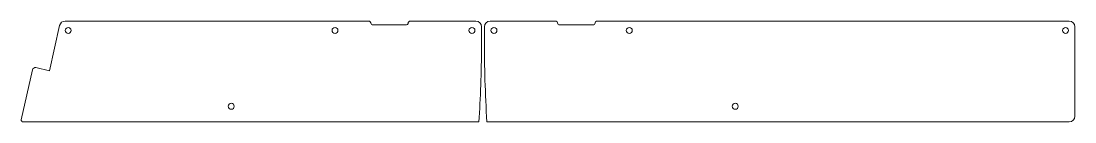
# Model space of a CAD drawing. Header units: millimetres. Extents: x -163 to 208, y -98 to -63.
import ezdxf

# ---------------------------------------------------------------- set-up
doc = ezdxf.new("R2010")
doc.units = ezdxf.units.MM
doc.header["$MEASUREMENT"] = 0
doc.layers.add('Rev2.2 カバー', color=7, linetype='Continuous', lineweight=0)

msp = doc.modelspace()

# ---------------------------------------------------------------- linework, layer by layer
at = {"layer": 'Rev2.2 カバー', "color": 7, "lineweight": 9}
for centre in [(-145.94, -66.02), (-52.06, -66.02), (-3.87, -66.02), (3.87, -66.02), (51.49, -66.02), (205, -66.02), (-88.58, -92.72), (88.77, -92.72)]:
    msp.add_circle(centre, 1.05, dxfattribs=at)
for points, knots in [([(-2.5, -62.72), (-2.5, -62.72), (-25.55, -62.72), (-25.55, -62.72), (-25.99, -62.72), (-26.35, -63.08), (-26.35, -63.52), (-26.35, -63.52), (-26.35, -63.52), (-26.35, -63.52), (-26.35, -63.82), (-26.59, -64.06), (-26.89, -64.06), (-26.89, -64.06), (-39.01, -64.06), (-39.01, -64.06), (-39.2, -64.06), (-39.35, -63.91), (-39.35, -63.72), (-39.35, -63.72), (-39.35, -63.72), (-39.35, -63.72), (-39.35, -63.17), (-39.8, -62.72), (-40.35, -62.72), (-40.35, -62.72), (-147, -62.72), (-147, -62.72), (-147.94, -62.72), (-148.75, -63.37), (-148.96, -64.28), (-148.96, -64.28), (-152.51, -80.2), (-152.51, -80.2), (-152.51, -80.2), (-157.34, -79.11), (-157.34, -79.11), (-157.88, -78.99), (-158.41, -79.33), (-158.53, -79.87), (-158.53, -79.87), (-162.46, -97.46), (-162.46, -97.46), (-162.53, -97.86), (-162.22, -98.23), (-161.81, -98.23), (-161.81, -98.23), (-1.44, -98.23), (-1.44, -98.23), (-0.84, -89.75), (-0.54, -80.98), (-0.5, -71.35), (-0.5, -70.48), (-0.5, -69.6), (-0.5, -68.72), (-0.5, -68.72), (-0.5, -64.72), (-0.5, -64.72), (-0.5, -63.61), (-1.4, -62.72), (-2.5, -62.72)], [0, 0, 0, 0, 1, 1, 1, 2, 2, 2, 3, 3, 3, 4, 4, 4, 5, 5, 5, 6, 6, 6, 7, 7, 7, 8, 8, 8, 9, 9, 9, 10, 10, 10, 11, 11, 11, 12, 12, 12, 13, 13, 13, 14, 14, 14, 15, 15, 15, 16, 16, 16, 17, 17, 17, 18, 18, 18, 19, 19, 19, 20, 20, 20, 20]), ([(208.3, -80.72), (208.3, -80.72), (208.29, -64.72), (208.29, -64.72), (208.29, -63.61), (207.4, -62.72), (206.29, -62.72), (206.29, -62.72), (40.35, -62.72), (40.35, -62.72), (39.8, -62.72), (39.35, -63.17), (39.35, -63.72), (39.35, -63.72), (39.35, -63.72), (39.35, -63.72), (39.35, -63.91), (39.2, -64.06), (39.01, -64.06), (39.01, -64.06), (26.69, -64.06), (26.69, -64.06), (26.5, -64.06), (26.35, -63.91), (26.35, -63.72), (26.35, -63.72), (26.35, -63.72), (26.35, -63.72), (26.35, -63.17), (25.9, -62.72), (25.35, -62.72), (25.35, -62.72), (2.5, -62.72), (2.5, -62.72), (1.4, -62.72), (0.5, -63.61), (0.5, -64.72), (0.5, -64.72), (0.5, -69.91), (0.5, -69.91), (0.5, -78.46), (0.76, -88.33), (1.41, -98.23), (1.41, -98.23), (201.45, -98.23), (201.45, -98.23), (201.45, -98.23), (201.45, -98.21), (201.45, -98.21), (201.45, -98.21), (206.3, -98.21), (206.3, -98.21), (207.41, -98.21), (208.3, -97.32), (208.3, -96.21), (208.3, -96.21), (208.3, -80.72), (208.3, -80.72)], [0, 0, 0, 0, 1, 1, 1, 2, 2, 2, 3, 3, 3, 4, 4, 4, 5, 5, 5, 6, 6, 6, 7, 7, 7, 8, 8, 8, 9, 9, 9, 10, 10, 10, 11, 11, 11, 12, 12, 12, 13, 13, 13, 14, 14, 14, 15, 15, 15, 16, 16, 16, 17, 17, 17, 18, 18, 18, 19, 19, 19, 19])]:
    msp.add_open_spline(points, degree=3, knots=knots, dxfattribs=at)

doc.saveas('drawing.dxf')
